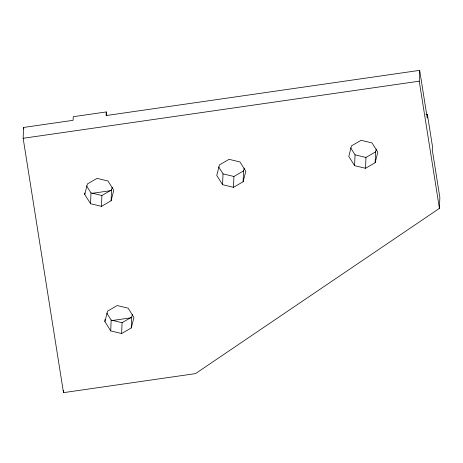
<?xml version="1.0" encoding="UTF-8"?>
<svg xmlns="http://www.w3.org/2000/svg" width="463" height="463" viewBox="0 0 463 463"><rect width="100%" height="100%" fill="white"/><g stroke="black" fill="none" stroke-linecap="round" stroke-linejoin="round"><path stroke-width="0.69" d="M425.96 114.645L427.39 114.436L432.43 146.233L432.286 149.844L439.85 197.533L439.416 208.367L195.519 373.612L63.489 392.647L23.15 138.287L23.584 127.452L73.096 120.316L73.241 116.705L106.253 111.942L106.814 115.49M63.489 392.647L63.576 390.477M84.729 194.454L87.414 183.95L97.033 178.371L107.954 180.987L113.776 190.264L111.091 200.774L101.472 206.348L90.551 203.732L84.729 194.454L84.787 193.007M90.551 203.732L90.985 192.897L86.616 185.941M101.472 206.348L101.906 195.513L111.525 189.934L112.243 187.133M106.253 111.942L106.102 115.553L419.681 70.353L427.245 118.048L427.39 114.436M104.898 321.635L107.584 311.13L117.203 305.551L128.124 308.167L133.946 317.444L131.261 327.949L121.642 333.528L110.721 330.912L104.898 321.635L104.985 319.464M111.091 200.774L111.525 189.934M110.721 330.912L111.155 320.078L106.791 313.115M121.642 333.528L122.076 322.694L131.695 317.114L132.412 314.313M131.261 327.949L131.695 317.114M222.581 184.702L216.759 175.419L219.445 164.915L229.063 159.336L239.984 161.957L245.807 171.235L243.121 181.739L233.502 187.318L222.581 184.702L223.016 173.868L218.652 166.906M233.502 187.318L233.937 176.484L243.555 170.905L244.273 168.104M243.121 181.739L243.555 170.905M354.612 165.667L348.789 156.39L351.475 145.886L361.094 140.306L372.015 142.922L377.837 152.2L375.152 162.71L365.533 168.283L354.612 165.667L355.046 154.833L350.682 147.876M365.533 168.283L365.967 157.449L375.586 151.87L376.303 149.069M375.152 162.71L375.586 151.87M439.416 208.367L419.246 81.187L419.681 70.353M23.15 138.287L419.246 81.187M92.571 193.268L110.831 190.64M111.334 320.651L131 317.815M355.046 154.833L365.967 157.449M223.016 173.868L233.937 176.484M90.985 192.897L101.906 195.513M111.155 320.078L122.076 322.694M23.584 127.452L23.81 128.882"/></g></svg>
